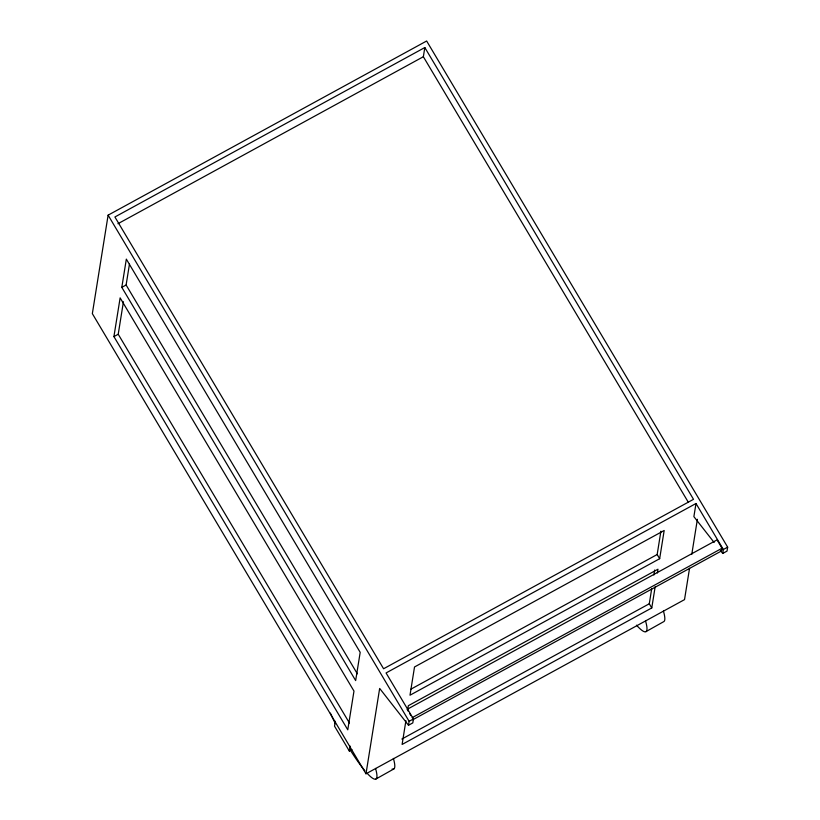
<?xml version="1.0" encoding="UTF-8"?>
<svg xmlns="http://www.w3.org/2000/svg" width="820" height="820" viewBox="0 0 820 820"><rect width="100%" height="100%" fill="white"/><g stroke="black" fill="none" stroke-linecap="round" stroke-linejoin="round"><path stroke-width="1.23" d="M720.39 550.466L722.727 553.449L727.032 551.101L727.658 547.155L426.646 41L108.117 215.158L92.342 313.64L365.997 773.783L684.526 599.625L689.548 568.25M113.918 336.6L120.13 297.865L353.973 691.075L347.772 729.81L113.918 336.6L118.223 334.242L123.43 301.76M121.811 287.359L126.331 259.13L360.185 652.341L355.654 680.569L121.811 287.359L126.116 285.001L129.457 264.142M688.113 501.912L423.356 56.724L424.821 47.539L114.902 216.982L383.586 668.761L693.505 499.318L424.821 47.539M335.298 721.303L334.519 726.141L349.34 751.048L351.903 749.654M349.34 751.048L350.13 746.097M365.997 773.783L379.66 688.431L408.503 725.259L412.808 722.902L413.434 718.966L386.066 672.953L695.995 503.5L723.353 549.513L722.727 553.449M405.91 720.708L402.107 744.447L651.767 607.948L655.17 586.71M407.714 709.464L408.319 705.712L657.978 569.213L657.373 572.965M408.503 725.259L409.129 721.313L108.117 215.158M651.767 607.948L649.286 603.766L651.685 588.77M653.889 575.025L654.688 570.023M659.659 558.707L664.179 530.478L414.52 666.978L410 695.206L659.659 558.707L657.168 554.525L660.899 531.206M695.995 503.5L693.884 516.631L714.148 542.502M691.762 554.443L697.389 519.296M408.391 711.432L407.15 709.341L717.069 539.888L722.041 548.252L721.62 550.886L412.829 719.724M375.949 779L393.805 768.976M645.986 631.615L663.831 621.591A53.331 8.559 60.7 0 0 663.411 611.023M117.926 223.727L423.356 56.724M410.871 689.189L657.168 554.525M412.122 717.705L722.041 548.252M409.129 721.313L413.434 718.966M723.353 549.513L727.658 547.155M401.861 739.045L649.286 603.766M409.631 713.523L410.881 715.614M126.116 285.001L357.356 673.825M118.223 334.242L349.463 723.066M375.529 768.432A53.331 8.559 60.7 0 1 367.288 773.434M364.838 770.646A53.331 8.559 60.7 0 1 350.14 749.87M335.411 723.701A53.331 8.559 60.7 0 1 330.378 713.133M393.385 758.408A53.331 8.559 60.7 0 1 392.134 769.037M645.566 621.047A53.331 8.559 60.7 0 1 636.525 625.178"/></g></svg>
